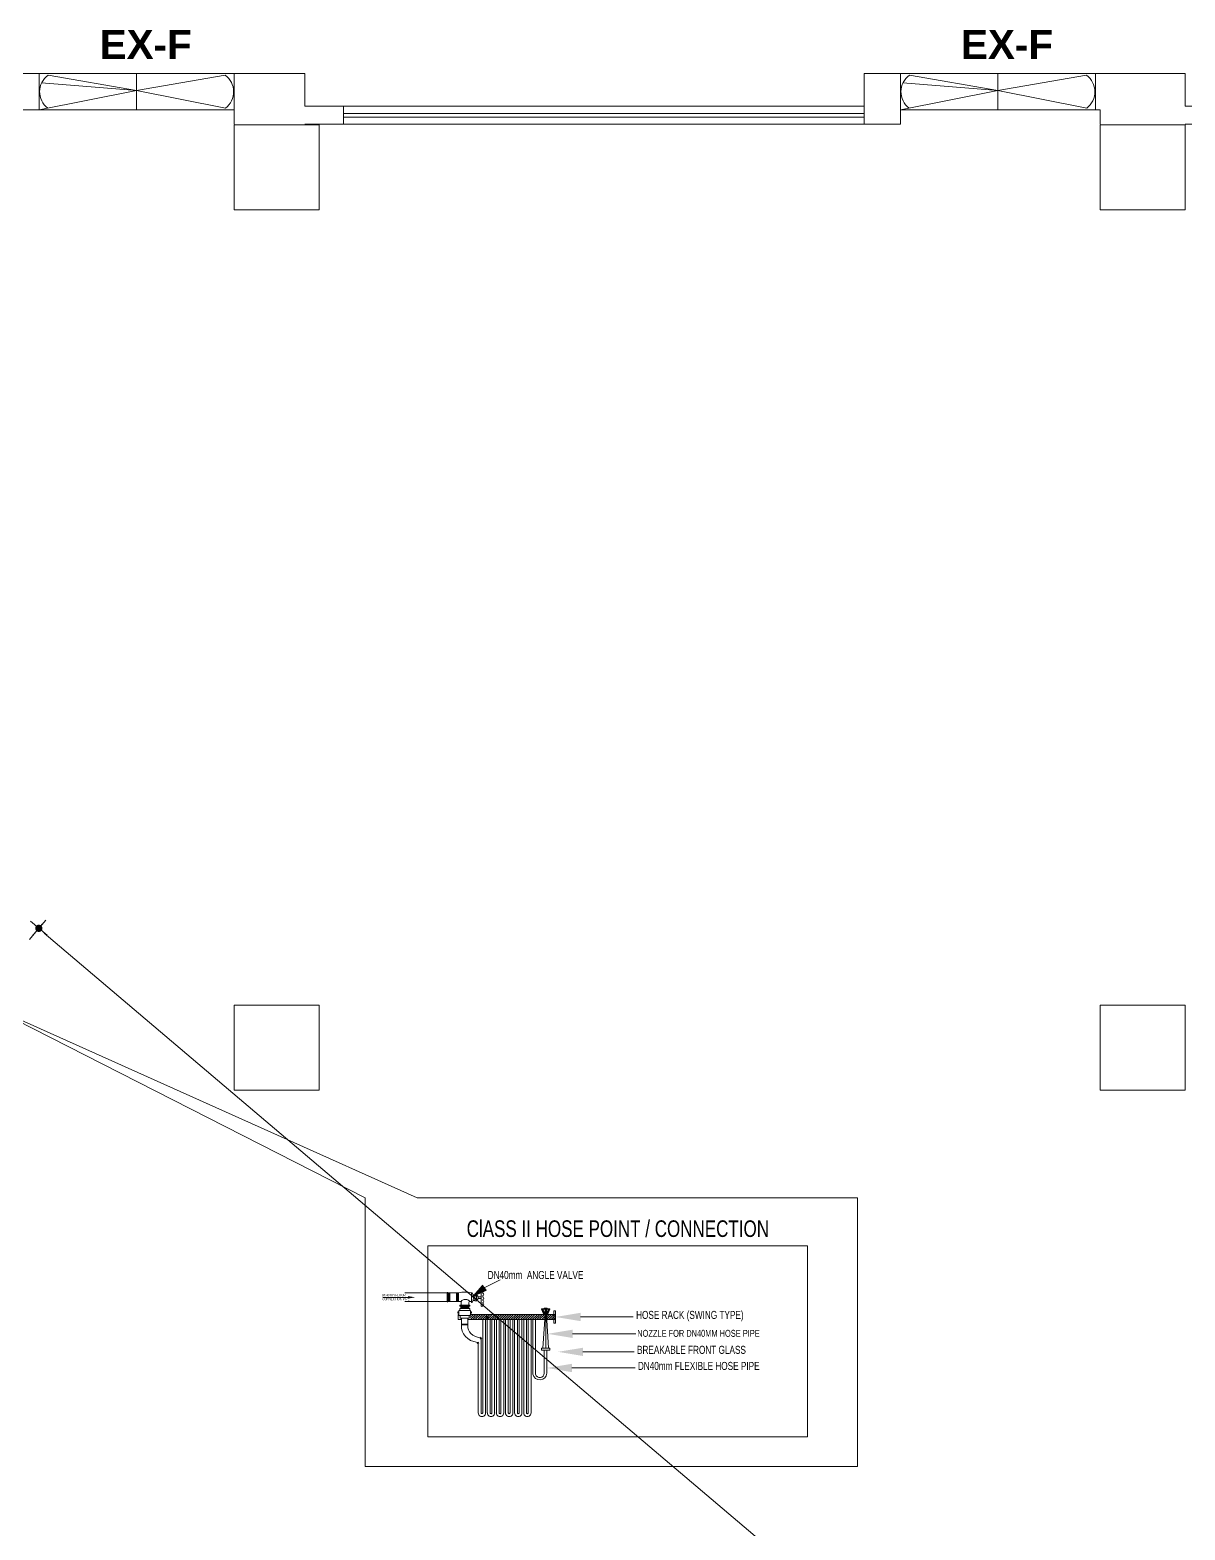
# Model space of a CAD drawing. Header units: inches. Extents: x -98933 to 1585249, y -3352739 to 192771.
# Drawn here: x 33432.2 to 33751.7, y 50156.7 to 50571.6 of the extents above; entities that cross this region are included whole.
import ezdxf

# ---------------------------------------------------------------- set-up
doc = ezdxf.new("R2010")
doc.units = ezdxf.units.IN
doc.header["$MEASUREMENT"] = 0
doc.header["$PDMODE"] = 35
doc.layers.get('0').update_dxf_attribs({"lineweight": 0})
doc.layers.get('Defpoints').update_dxf_attribs({"lineweight": 0})
for name, color, linetype, lineweight in [('COLUMN-2', 102, 'Continuous', 0), ('DIM_WORKING', 7, 'Continuous', 0), ('EPTPP7', 6, 'Continuous', 0), ('F-FIRE-BRIGADE', 1, 'Continuous', 5), ('F_Plano2', 32, 'Continuous', 0), ('F_Plano3', 1, 'Continuous', 0), ('Layer1', 134, 'Continuous', 0), ('MS Pipe', 1, 'Continuous', 18), ('TEX', 7, 'Continuous', 0), ('WALL (I)', 7, 'Continuous', 0), ('window', 140, 'Continuous', 0)]:
    doc.layers.add(name, color=color, linetype=linetype, lineweight=lineweight)
doc.layers.add('F-TEXT', color=7, linetype='Continuous')
doc.styles.add('REG', font='times.ttf')
doc.styles.get("Standard").update_dxf_attribs({"font": 'arialbd.ttf', "height": 24})
doc.styles.add('Verdana', font='verdana.ttf')
doc.dimstyles.new('Dim-Pres', dxfattribs={"dimtxt": 5.5, "dimasz": 2, "dimexe": 1.5, "dimexo": 1.5, "dimgap": 1, "dimtad": 3, "dimdec": 0, "dimzin": 3, "dimdsep": 46, "dimlunit": 4, "dimtxsty": 'REG', "dimblk": 'point', "dimcen": 2, "dimclrd": 256, "dimclre": 256, "dimclrt": 7, "dimadec": 0, "dimazin": 0, "dimtfac": 0.75, "dimtdec": 0, "dimtmove": 1, "dimatfit": 3, "dimldrblk": 'point', "dimfxl": 0, "dimtolj": 1, "dimtzin": 0, "dimlwd": -1, "dimlwe": -1, "dimarcsym": 1})
pattern_1 = [(45.000001, (11343.90903, 677.33355), (-0.162272486, 0.162272494), [])]

# ---------------------------------------------------------------- blocks, each defined once
blk = doc.blocks.new('FHFGFG')
at = {"layer": 'F-FIRE-BRIGADE'}
h = blk.add_hatch(dxfattribs=at)
h.set_pattern_fill('ANSI31', color=256, scale=7294.949035, style=0)
h.set_pattern_definition([(45, (11260.6714, 522.703), (-3.212995, 3.212995), [])])
h.paths.add_polyline_path([(10144.9, 1423), (10144.9, 1422.9), (10144.9, 1422.9), (10144.9, 1423), (10144.9, 1423), (10144.9, 1423), (10144.9, 1423), (10144.9, 1423), (10144.9, 1423), (10144.9, 1423), (10144.9, 1423), (10144.9, 1423), (10144.9, 1423), (10144.9, 1423), (10144.9, 1423), (10144.9, 1423), (10144.9, 1423), (10144.9, 1423), (10144.9, 1423), (10144.9, 1423), (10144.9, 1423), (10144.9, 1423), (10144.9, 1423), (10144.9, 1423), (10144.9, 1423), (10144.9, 1423), (10144.9, 1423), (10144.9, 1423), (10144.9, 1423), (10144.9, 1423), (10144.9, 1423), (10144.9, 1423), (10144.9, 1423), (10144.9, 1423), (10144.9, 1423), (10144.9, 1423), (10144.9, 1423), (10144.9, 1423), (10144.9, 1423), (10144.9, 1423), (10144.9, 1423), (10144.9, 1423), (10144.9, 1423), (10144.9, 1423), (10145, 1423), (10145, 1423), (10145, 1423), (10145, 1423), (10145, 1423), (10145, 1423), (10145, 1423), (10145, 1423), (10145, 1423), (10145, 1423), (10145, 1423), (10145, 1423), (10145, 1423), (10145, 1423), (10145, 1423), (10145, 1423), (10145, 1423), (10145, 1423), (10145, 1423), (10145, 1423), (10145, 1423), (10145, 1423)])
h.paths.add_polyline_path([(10122.9, 1409), (10122.9, 1423), (9891.2, 1423), (9891.2, 1409)])
h = blk.add_hatch(dxfattribs=at)
h.set_pattern_fill('ANSI31', color=5, scale=368.431769, style=0)
h.set_pattern_definition(pattern_1)
h.paths.add_polyline_path([(10091.7, 1439.6), (10091.7, 1438.4), (10100.4, 1438.4), (10100.4, 1439.6)])
h = blk.add_hatch(dxfattribs=at)
h.set_pattern_fill('ANSI31', color=5, scale=368.431769, style=0)
h.set_pattern_definition(pattern_1)
h.paths.add_polyline_path([(10095.2, 1438.4), (10095.2, 1437.8), (10096.9, 1437.8), (10096.9, 1438.4)])
at = {"color": 7, "lineweight": 15, "ltscale": 0.5}
for p, q in [((9777, 1609), (10806, 1609)), ((9777, 1091.6), (9777, 1609)), ((10806, 1609), (10806, 1091.6)), ((10806, 1091.6), (9777, 1091.6))]:
    blk.add_line(p, q, dxfattribs=at)
at = {"color": 8, "lineweight": 5}
for p, q in [((9867.9, 1389.7), (9868, 1394.8)), ((9884.6, 1391.1), (9884.6, 1394.8)), ((9925.5, 1409), (9925.5, 1156.3)), ((9933.1, 1409), (9933.1, 1156.3)), ((9937.8, 1409), (9937.8, 1156.3)), ((9945.4, 1409), (9945.4, 1156.3)), ((9950.2, 1409), (9950.2, 1156.3)), ((9957.7, 1409), (9957.7, 1156.3)), ((9962.5, 1409), (9962.5, 1156.3)), ((9970, 1409), (9970, 1156.3)), ((9974.8, 1409), (9974.8, 1156.3)), ((9982.4, 1409), (9982.4, 1156.3)), ((9987.1, 1409), (9987.1, 1156.3)), ((9994.7, 1409), (9994.7, 1156.3)), ((9999.5, 1409), (9999.5, 1156.3)), ((10007, 1409), (10007, 1156.3)), ((10011.8, 1409), (10011.8, 1156.3)), ((10019.3, 1409), (10019.3, 1156.3)), ((10024.1, 1409), (10024.1, 1156.3)), ((10031.7, 1409), (10031.7, 1156.3)), ((10036.5, 1409), (10036.5, 1156.3)), ((10044, 1409), (10044, 1156.3)), ((10048.8, 1409), (10048.8, 1156.3)), ((10056.3, 1409), (10056.3, 1156.3)), ((10061.1, 1409), (10061.1, 1260.9)), ((10068.7, 1409), (10068.7, 1260.9)), ((9913.2, 1344.6), (9913.2, 1156.3)), ((9920.7, 1357.2), (9920.7, 1156.3)), ((10092, 1326), (10092, 1263.6)), ((10099.5, 1326), (10099.5, 1263.6))]:
    blk.add_line(p, q, dxfattribs=at)
at = {"color": 8, "lineweight": 50}
for centre, end in [((9910.4, 1344.6), 83.184), ((9917.9, 1357.2), 84.1159)]:
    blk.add_arc(centre, 2.8, 0, end, dxfattribs=at)
at = {"color": 8, "lineweight": 5}
for centre, major_axis, ratio, start_param, end_param in [((9919.6, 1392.6), (51.3, 7.8), 0.878095, 2.924477, 4.408108), ((9928.5, 1395), (43.2, 10.2), 0.782157, 2.905899, 4.293372), ((10080.1, 1264.9), (0, 19.4), 1, 1.782179, 4.646442), ((10080.1, 1263.7), (0, 11.8), 1, 1.809776, 4.710726), ((9923.1, 1156.3), (-7.03, 7.03), 1, 0.785398, 3.926991), ((9923.1, 1156.8), (1.69, 1.69), 1, 2.356194, 5.497787), ((9947.8, 1156.3), (7.03, 7.03), 1, 2.356194, 5.497787), ((9947.8, 1156.3), (1.69, 1.69), 1, 2.356194, 5.497787), ((9972.4, 1156.3), (7.03, 7.03), 1, 2.356194, 5.497787), ((9972.4, 1156.3), (1.69, 1.69), 1, 2.356194, 5.497787), ((9997.1, 1156.3), (7.03, 7.03), 1, 2.356194, 5.497787), ((9997.1, 1156.3), (1.69, 1.69), 1, 2.356194, 5.497787), ((10021.7, 1156.3), (7.03, 7.03), 1, 2.356194, 5.497787), ((10021.7, 1156.3), (1.69, 1.69), 1, 2.356194, 5.497787), ((10046.4, 1156.3), (7.03, 7.03), 1, 2.356194, 5.497787), ((10046.4, 1156.3), (1.69, 1.69), 1, 2.356194, 5.497787)]:
    blk.add_ellipse(centre, major_axis=major_axis, ratio=ratio, start_param=start_param, end_param=end_param, dxfattribs=at)
at = {"layer": 'F-FIRE-BRIGADE', "color": 5}
for p, q in [((10084.6, 1436.9), (10084.6, 1437.8)), ((10084.6, 1437.8), (10107.5, 1437.8)), ((10084.6, 1436.9), (10090.2, 1424.8)), ((10107.5, 1436.9), (10084.6, 1436.9)), ((10086.6, 1436.9), (10092.2, 1424.8)), ((10094.2, 1423.2), (10088.3, 1331.5)), ((10088.6, 1436.9), (10094.2, 1424.8)), ((10090.2, 1424.8), (10090.2, 1423.2)), ((10101.9, 1424.8), (10090.2, 1424.8)), ((10090.2, 1423.2), (10101.9, 1423.2)), ((10091.7, 1438.4), (10091.7, 1439.6)), ((10091.7, 1439.6), (10100.4, 1439.6)), ((10091.7, 1438.4), (10100.4, 1438.4)), ((10094.2, 1424.8), (10094.2, 1436.9)), ((10095.2, 1437.8), (10095.2, 1438.4)), ((10096, 1424.8), (10096, 1436.9)), ((10096, 1331.5), (10096, 1423.2)), ((10096.9, 1437.8), (10096.9, 1438.4)), ((10103.5, 1436.9), (10097.9, 1424.8)), ((10097.9, 1424.8), (10097.9, 1436.9)), ((10097.9, 1423.2), (10103.8, 1331.5)), ((10105.4, 1436.9), (10099.9, 1424.8)), ((10100.4, 1438.4), (10100.4, 1439.6)), ((10107.4, 1436.9), (10101.9, 1424.8)), ((10101.9, 1423.2), (10101.9, 1424.8)), ((10107.5, 1437.8), (10107.5, 1436.9)), ((10084.6, 1331.5), (10084.6, 1326)), ((10107.5, 1331.5), (10084.6, 1331.5)), ((10084.6, 1326), (10107.5, 1326)), ((10107.5, 1326), (10107.5, 1331.5))]:
    blk.add_line(p, q, dxfattribs=at)
at = {"layer": 'F-FIRE-BRIGADE', "color": 7}
for p, q in [((10118.1, 1432.7), (10118.1, 1423.2)), ((10122.9, 1432.7), (10118.1, 1432.7)), ((10118.1, 1423.2), (10122.9, 1423.2)), ((10122.9, 1423.2), (10122.9, 1432.7)), ((10118.2, 1409), (10118.2, 1399.4)), ((10123, 1409), (10118.2, 1409)), ((10118.2, 1399.4), (10123, 1399.4)), ((10123, 1399.4), (10123, 1409))]:
    blk.add_line(p, q, dxfattribs=at)
at = {"layer": 'F-TEXT', "color": 161, "lineweight": 5}
for p, q in [((9930.7, 1496.2), (9972.2, 1516.7)), ((9722.7, 1469.3), (9654.3, 1469.3)), ((10190.7, 1416.1), (10333.5, 1416.1)), ((10169, 1370.4), (10340.2, 1370.4)), ((10197, 1321.6), (10336, 1321.6)), ((10167.3, 1277.9), (10338.4, 1277.9))]:
    blk.add_line(p, q, dxfattribs=at)
for points in [[(9936.8, 1488.1), (9893.9, 1468.3), (9924.8, 1504)], [(9722.7, 1472.6), (9742.6, 1469.3), (9722.7, 1465.9)], [(10190.7, 1404.8), (10122.9, 1416.1), (10190.7, 1427.4)], [(10169, 1359.1), (10101.3, 1370.4), (10169, 1381.7)], [(10197, 1310.3), (10129.3, 1321.6), (10197, 1332.8)], [(10167.3, 1266.6), (10099.5, 1277.9), (10167.3, 1289.2)]]:
    blk.add_solid(points, dxfattribs=at)
at = {"layer": 'F_Plano2'}
for p, q in [((9828.6, 1482.6), (9828.6, 1456.7)), ((9830.9, 1482.6), (9828.6, 1482.6)), ((9830.9, 1456.7), (9830.9, 1482.6)), ((9831.8, 1458.5), (9831.8, 1481.5)), ((9833, 1458.5), (9833, 1481.5)), ((9834.4, 1458.5), (9834.4, 1481.5)), ((9836.2, 1458.5), (9836.2, 1480.8)), ((9853.9, 1458.5), (9853.9, 1481.5)), ((9855, 1458.5), (9855, 1481.5)), ((9856.5, 1458.5), (9856.5, 1481.5)), ((9858.3, 1458.5), (9858.3, 1481.5)), ((9859.4, 1481.5), (9859.4, 1457.9)), ((9828.6, 1456.7), (9830.9, 1456.7)), ((9857.7, 1430.1), (9860.3, 1430.1)), ((9857.7, 1426), (9857.7, 1430.1)), ((9860.3, 1426), (9857.7, 1426)), ((9860.3, 1433.6), (9892.6, 1433.6)), ((9860.3, 1433.6), (9860.3, 1420.2)), ((9862.9, 1439.5), (9890.5, 1439.5)), ((9862.9, 1439.5), (9862.9, 1433.6)), ((9890.5, 1439.5), (9890.5, 1433.6)), ((9892.6, 1433.6), (9892.6, 1420.2)), ((9895.2, 1430.1), (9892.6, 1430.1)), ((9892.6, 1426), (9895.2, 1426)), ((9895.2, 1426), (9895.2, 1430.1)), ((9860.3, 1420.2), (9892.6, 1420.2)), ((9864.6, 1413), (9888.3, 1413)), ((9867.8, 1394.8), (9867.8, 1413)), ((9868, 1396.2), (9884.6, 1396.2)), ((9868, 1394.8), (9884.6, 1394.8)), ((9884.6, 1413), (9884.6, 1394.8)), ((9888.3, 1420.2), (9888.3, 1413))]:
    blk.add_line(p, q, dxfattribs=at)
at = {"layer": 'F_Plano2', "color": 5}
for p, q in [((9894.8, 1481.5), (9894.8, 1455.6)), ((9897.1, 1481.5), (9894.8, 1481.5)), ((9903.7, 1477), (9903.7, 1460.1)), ((9903.7, 1477), (9908.2, 1477)), ((9903.7, 1473.3), (9908.2, 1473.3)), ((9903.7, 1465.8), (9908.2, 1465.8)), ((9908.2, 1477), (9908.2, 1460.1)), ((9920.7, 1490.4), (9920.7, 1446.6)), ((9925.7, 1480.2), (9925.7, 1484.3)), ((9925.7, 1469.8), (9925.7, 1474.1)), ((9925.7, 1461.1), (9925.7, 1463.7)), ((9863.3, 1448), (9863.3, 1445.7)), ((9863.3, 1448), (9890.3, 1448)), ((9890.3, 1445.7), (9863.3, 1445.7)), ((9865.5, 1444.8), (9888.3, 1444.8)), ((9865.5, 1443.6), (9888.3, 1443.6)), ((9865.5, 1442.2), (9888.3, 1442.2)), ((9866.8, 1440.4), (9888.3, 1440.4)), ((9890.3, 1448), (9890.3, 1445.7)), ((9894.8, 1455.6), (9897.1, 1455.6)), ((9903.7, 1460.1), (9908.2, 1460.1)), ((9925.7, 1452.7), (9925.7, 1455))]:
    blk.add_line(p, q, dxfattribs=at)
for centre, major_axis, start_param, end_param in [((9868.1, 1468.5), (0, 31.8), 4.291375, 5.131044), ((9925.3, 1487.3), (0, 3.06), 3.268209, 6.15657), ((9925.3, 1477.2), (0.24, 3.05), 3.348379, 6.23674), ((9925.3, 1466.7), (0, 3.06), 3.268209, 6.15657), ((9923.2, 1447.1), (0.73, 2.42), 2.034381, 4.833234), ((9925.3, 1458), (0, 3.06), 3.268209, 6.15657), ((9925.3, 1449.7), (0.24, 3.05), 3.348379, 6.23674)]:
    blk.add_ellipse(centre, major_axis=major_axis, ratio=1, start_param=start_param, end_param=end_param, dxfattribs=at)
at = {"layer": 'F_Plano3', "color": 1}
for p, q in [((9713.9, 1481.5), (9828.6, 1481.5)), ((9830.9, 1481.5), (9860, 1481.5)), ((9713.9, 1457.9), (9828.6, 1457.9)), ((9830.9, 1457.9), (9860.7, 1457.9)), ((9858.7, 1423.2), (9860.3, 1423.2)), ((9858.7, 1423.2), (9858.7, 1409)), ((9892.6, 1423.2), (10122.9, 1423.2)), ((10118.1, 1423.2), (10118.1, 1409)), ((10122.9, 1423.2), (10122.9, 1409)), ((9867.8, 1409), (9858.7, 1409)), ((9864.6, 1420.2), (9864.6, 1413)), ((10122.9, 1409), (9884.6, 1409))]:
    blk.add_line(p, q, dxfattribs=at)
at = {"layer": 'F_Plano3', "color": 5}
for p, q in [((9903.7, 1476.1), (9899, 1476.1)), ((9912.6, 1470.6), (9908.2, 1477)), ((9912.6, 1466.5), (9908.2, 1460.1)), ((9912.6, 1470.6), (9912.6, 1466.5)), ((9912.6, 1470.6), (9920.5, 1470.6)), ((9912.6, 1466.5), (9920.5, 1466.5)), ((9866.8, 1457.9), (9860.7, 1457.9)), ((9866.8, 1457.9), (9866.8, 1448)), ((9866.8, 1445.7), (9866.8, 1439.5)), ((9887.3, 1445.7), (9887.3, 1439.5)), ((9888, 1455.6), (9888, 1448)), ((9890.3, 1457.9), (9894.8, 1457.9)), ((9903.7, 1460.9), (9899, 1460.9))]:
    blk.add_line(p, q, dxfattribs=at)
for centre, major_axis, start_param, end_param in [((9877.4, 1406.7), (0, 76.8), -0.22911, 0.229109), ((9878.5, 1449), (0.2, 14.7), -0.909459, 0.940022), ((9890.3, 1455.6), (-1.65, 1.65), -0.785398, 0.785398)]:
    blk.add_ellipse(centre, major_axis=major_axis, ratio=1, start_param=start_param, end_param=end_param, dxfattribs=at)
at = {"layer": 'F_Plano3', "color": 1}
blk.add_ellipse((9937.4, 1415.5), major_axis=(0.13, 3.16), ratio=1, start_param=-1.530476751511812, end_param=4.752708555667774, dxfattribs=at)
at = {"layer": 'F-TEXT', "color": 0, "attachment_point": 1}
for s, insert, char_height, width in [('{\\fSwis721 LtCn BT|b0|i0|c0|p34;\\C5;ClASS II HOSE POINT / CONNECTION}', (9881.8, 1677.9), 44.968, 1064.844), ('{\\fSwis721 LtCn BT|b0|i0|c0|p34;\\C7;DN40mm  ANGLE VALVE}', (9938.8, 1540.7), 21.682, 392.921), ('{\\fSwis721 LtCn BT|b0|i0|c0|p34;\\C7;HOSE RACK (SWING TYPE)}', (10341, 1432.5), 21.682, 392.921), ('{\\fSwis721 LtCn BT|b0|i0|c0|p34;\\C7;NOZZLE FOR DN40MM HOSE PIPE}', (10344.2, 1381.1), 18.737, 339.561), ('{\\fSwis721 LtCn BT|b0|i0|c0|p34;\\C7;BREAKABLE FRONT GLASS}', (10343.5, 1337.9), 21.682, 392.921), ('{\\fSwis721 LtCn BT|b0|i0|c0|p34;\\C7;DN40mm FLEXIBLE HOSE PIPE}', (10345.9, 1294.3), 21.682, 392.921)]:
    blk.add_mtext(s, dxfattribs=dict(at, insert=insert, char_height=char_height, width=width))
at = {"layer": 'F-TEXT', "color": 7, "insert": (9652.5, 1478.7), "char_height": 6.427, "width": 116.479, "attachment_point": 1}
blk.add_mtext('{\\fSwis721 LtCn BT|b0|i0|c0|p34;DN40mm FLOOR \\PCONNECTION PIPE}', dxfattribs=at)
blk = doc.blocks.new('dot')
at = {"color": 4}
for p, q in [((-1.5, 0), (1.5, 0)), ((0, 1.5), (0, -1.5))]:
    blk.add_line(p, q, dxfattribs=at)
at = {"color": 6, "const_width": 0.5}
blk.add_lwpolyline([(-0.25, 0, 1), (0.25, 0, 1)], format="xyb", close=True, dxfattribs=at)
blk = doc.blocks.new('point')
blk.add_blockref('dot', (0, 0))
blk = doc.blocks.new('*D553')
at = {"layer": 'Defpoints', "color": 0, "ltscale": 30, "transparency": 16777216}
for p in [(33417.7, 50303.16), (34008.13, 49836.81), (33991.2, 49816.84)]:
    blk.add_point(p, dxfattribs=at)
at = {"layer": 'Layer1', "ltscale": 30, "transparency": 16777216}
for p, q in [((33432.04, 50320.08), (33435.6, 50324.27)), ((33436.15, 50321.83), (34006.6, 49838.1)), ((34005.54, 49833.76), (34009.1, 49837.95))]:
    blk.add_line(p, q, dxfattribs=at)
at = {"layer": 'Layer1', "ltscale": 30, "transparency": 16777216, "xscale": 2, "yscale": 2, "zscale": 2}
for p, rotation in [((33434.63, 50323.13), 139.7027351278802), ((34008.13, 49836.81), 319.7027351278802)]:
    blk.add_blockref('point', p, dxfattribs=dict(at, rotation=rotation))
at = {"layer": 'Layer1', "color": 7, "ltscale": 30, "transparency": 16777216, "insert": (33723.67, 50082.67), "char_height": 5, "attachment_point": 5, "rotation": 319.7027, "style": 'REG'}
blk.add_mtext('\\A1;62\'-8"', dxfattribs=at)

msp = doc.modelspace()

# ---------------------------------------------------------------- linework, layer by layer
at = {"layer": 'COLUMN-2', "color": 7}
for points in [[(33488.7, 50545.34), (33512.2, 50545.34), (33512.2, 50521.84), (33488.7, 50521.84)], [(33728.2, 50545.34), (33751.7, 50545.34), (33751.7, 50521.84), (33728.2, 50521.84)], [(33488.7, 50278.34), (33512.2, 50278.34), (33512.2, 50301.84), (33488.7, 50301.84)], [(33728.2, 50278.34), (33751.7, 50278.34), (33751.7, 50301.84), (33728.2, 50301.84)]]:
    msp.add_lwpolyline(points, close=True, dxfattribs=at)
at = {"layer": 'DIM_WORKING', "color": 7, "ltscale": 30}
for p, q in [((33751.7, 50550.49), (33751.7, 50559.49)), ((33728.2, 50545.49), (33728.2, 50549.49))]:
    msp.add_line(p, q, dxfattribs=at)
for points in [[(33508.2, 50550.49), (33508.2, 50559.49)], [(33488.7, 50545.49), (33488.7, 50549.49)]]:
    msp.add_lwpolyline(points, dxfattribs=at)
at = {"layer": 'EPTPP7', "color": 7, "ltscale": 30}
for p, q in [((33437.2, 50559.06), (33461.7, 50554.83)), ((33461.7, 50559.49), (33461.7, 50549.49)), ((33461.7, 50554.83), (33486.2, 50559.06)), ((33488.7, 50559.49), (33488.7, 50549.49)), ((33672.95, 50556.99), (33672.95, 50559.49)), ((33675.45, 50559.06), (33699.95, 50554.83)), ((33699.95, 50559.49), (33699.95, 50549.49)), ((33699.95, 50554.83), (33724.45, 50559.06)), ((33726.95, 50559.49), (33726.95, 50549.49)), ((33461.7, 50554.83), (33434.7, 50549.49)), ((33434.7, 50549.49), (33461.7, 50554.83)), ((33461.7, 50554.83), (33435.42, 50556.93)), ((33486.28, 50549.97), (33461.7, 50554.83)), ((33699.95, 50554.83), (33672.95, 50549.49)), ((33672.95, 50549.49), (33699.95, 50554.83)), ((33699.95, 50554.83), (33673.67, 50556.93)), ((33724.53, 50549.97), (33699.95, 50554.83))]:
    msp.add_line(p, q, dxfattribs=at)
for points in [[(33434.7, 50559.49), (33488.7, 50559.49), (33488.7, 50549.49), (33434.7, 50549.49), (33434.7, 50559.49)], [(33672.95, 50559.49), (33726.95, 50559.49), (33726.95, 50549.49), (33672.95, 50549.49), (33672.95, 50559.49)]]:
    msp.add_lwpolyline(points, dxfattribs=at)
for centre, start, end in [((33440.51, 50554.48), 125.9389, 232.9939), ((33482.88, 50554.48), 307.0061, 54.0611), ((33678.76, 50554.48), 125.9389, 232.9939), ((33721.13, 50554.48), 307.0061, 54.0611)]:
    msp.add_arc(centre, 5.65, start, end, dxfattribs=at)
at = {"layer": 'MS Pipe', "color": 6}
for p, q in [((33416.55, 50303.74), (33524.91, 50248.63)), ((33539.33, 50248.63), (33417.7, 50303.16))]:
    msp.add_line(p, q, dxfattribs=at)
for points in [[(33661.09, 50174.32), (33524.91, 50174.32), (33524.91, 50248.63)], [(33539.33, 50248.63), (33661.09, 50248.63)], [(33661.09, 50248.63), (33661.09, 50174.32)]]:
    msp.add_lwpolyline(points, dxfattribs=at)
at = {"layer": 'WALL (I)', "color": 7, "ltscale": 30}
for p, q in [((33508.2, 50559.49), (33422.7, 50559.49)), ((33751.7, 50559.49), (33662.95, 50559.49)), ((33662.95, 50559.49), (33662.95, 50545.49)), ((33518.95, 50550.49), (33508.2, 50550.49)), ((33518.95, 50545.49), (33518.95, 50550.49)), ((33758.45, 50550.49), (33751.7, 50550.49)), ((33488.7, 50549.49), (33422.7, 50549.49)), ((33728.2, 50549.49), (33672.95, 50549.49)), ((33672.95, 50549.49), (33672.95, 50545.49)), ((33508.2, 50545.49), (33518.95, 50545.49)), ((33662.95, 50545.49), (33672.95, 50545.49)), ((33751.7, 50545.49), (33758.45, 50545.49))]:
    msp.add_line(p, q, dxfattribs=at)
at = {"layer": 'window', "color": 7, "ltscale": 30}
for p, q in [((33518.95, 50550.49), (33662.95, 50550.49)), ((33518.95, 50548.49), (33662.95, 50548.49)), ((33518.95, 50547.49), (33662.95, 50547.49)), ((33518.95, 50545.49), (33662.95, 50545.49))]:
    msp.add_line(p, q, dxfattribs=at)

# ---------------------------------------------------------------- block references
at = {"color": 1, "lineweight": 5, "xscale": 0.1020599999974365, "yscale": 0.1020599999974365, "zscale": 0.1020600000000034}
msp.add_blockref('FHFGFG', (32544.45, 50071.12), dxfattribs=at)

# ---------------------------------------------------------------- texts
at = {"layer": 'TEX', "color": 7, "lineweight": 0, "ltscale": 5, "transparency": 33554687, "char_height": 8, "width": 99.062, "attachment_point": 8, "style": 'Verdana'}
for insert in [(33464.2, 50563.56), (33702.45, 50563.56)]:
    msp.add_mtext('{\\fArial|b1|i0|c0|p34;\\C5;EX-F}', dxfattribs=dict(at, insert=insert))

# ---------------------------------------------------------------- dimensions: what is measured, and where the dimension line sits
at = {"layer": 'Layer1', "color": 1, "ltscale": 30}
dim = msp.add_aligned_dim(p1=(33417.7, 50303.16), p2=(33991.2, 49816.84), distance=26.18, dimstyle='Dim-Pres', override={"dimtxt": 5, "dimfxl": 4, "dimfxlon": 1}, dxfattribs=at)
dim.commit()
dim.dimension.update_dxf_attribs({"geometry": '*D553', "text_midpoint": (33723.67, 50082.67)})

doc.saveas('drawing.dxf')
